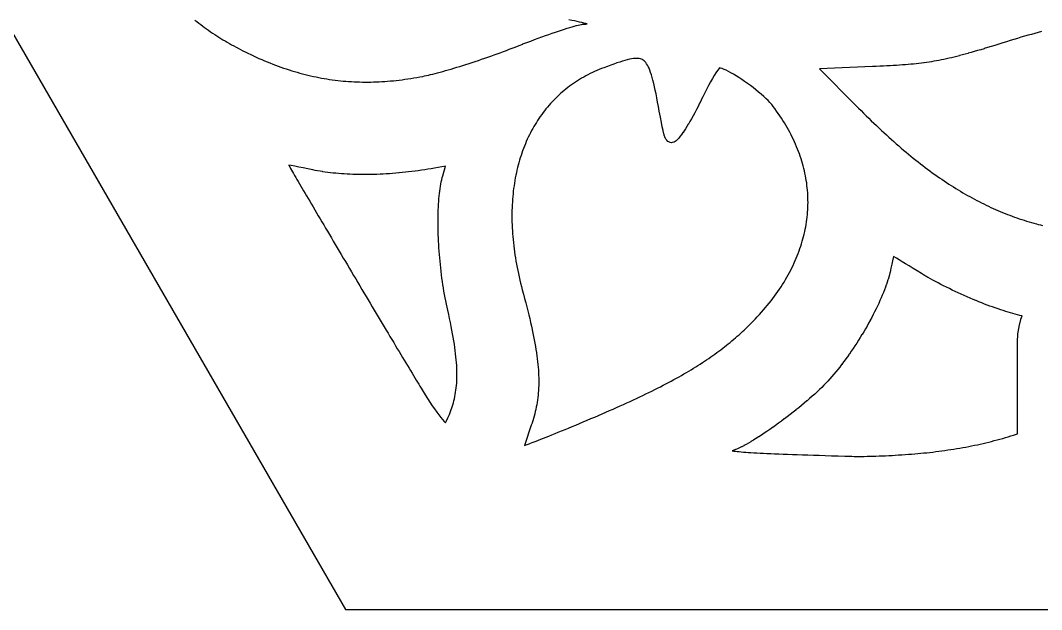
# Model space of a CAD drawing. Header units: millimetres. Extents: x 10 to 410, y 18 to 283.
# Drawn here: x 259.86 to 282.28, y 160.38 to 173.31 of the extents above; entities that cross this region are included whole.
import ezdxf

# ---------------------------------------------------------------- set-up
doc = ezdxf.new("R2010")
doc.units = ezdxf.units.MM
doc.layers.add('CUT', color=1, linetype='Continuous')

msp = doc.modelspace()

# ---------------------------------------------------------------- linework, layer by layer
at = {"layer": 'CUT'}
for points in [[(337, 160.3782), (372, 221), (337, 281.6218), (267, 281.6218), (232, 221), (267, 160.3782)], [(270.8689, 170.4006), (270.8513, 170.3483), (270.8345, 170.2956), (270.8184, 170.2425), (270.803, 170.1887), (270.7884, 170.1345), (270.7745, 170.0798), (270.7613, 170.0246), (270.7488, 169.9689), (270.7371, 169.9127), (270.7261, 169.8559), (270.7159, 169.7988), (270.7064, 169.7413), (270.6976, 169.6832), (270.6896, 169.6247), (270.6823, 169.5658), (270.6759, 169.5063), (270.6701, 169.4465), (270.6651, 169.3862), (270.6609, 169.3255), (270.6574, 169.2643), (270.6547, 169.2028), (270.6528, 169.1408), (270.6516, 169.0783), (270.6512, 169.0156), (270.6516, 168.9524), (270.6528, 168.8889), (270.6547, 168.8248), (270.6574, 168.7605), (270.6609, 168.6958), (270.6652, 168.6306), (270.6703, 168.5652), (270.6762, 168.4994), (270.6828, 168.4332), (270.6903, 168.3666), (270.6986, 168.2997), (270.7076, 168.2325), (270.7175, 168.165), (270.7282, 168.0971), (270.7396, 168.0288), (270.7519, 167.9603), (270.765, 167.8915), (270.7789, 167.8224), (270.7937, 167.7528), (270.8092, 167.6832), (270.8257, 167.6131), (270.8428, 167.5427), (270.8609, 167.4721), (270.8798, 167.401), (270.906, 167.3038), (270.9061, 167.3034), (270.9312, 167.2086), (270.9313, 167.2083), (270.9555, 167.1157), (270.9556, 167.1152), (270.9787, 167.0249), (270.9788, 167.0244), (271.0009, 166.9362), (271.001, 166.9356), (271.022, 166.8496), (271.0221, 166.8492), (271.0422, 166.7653), (271.0424, 166.7647), (271.0615, 166.6827), (271.0617, 166.682), (271.0797, 166.6021), (271.0798, 166.6015), (271.0969, 166.5234), (271.0971, 166.5225), (271.1131, 166.4462), (271.1132, 166.4456), (271.1283, 166.3711), (271.1285, 166.3702), (271.1426, 166.2975), (271.1427, 166.2966), (271.1558, 166.2255), (271.156, 166.2246), (271.1681, 166.1551), (271.1683, 166.1542), (271.1795, 166.0862), (271.1796, 166.0851), (271.1898, 166.0186), (271.19, 166.0174), (271.1992, 165.9523), (271.1994, 165.9511), (271.2076, 165.8874), (271.2077, 165.8862), (271.215, 165.8239), (271.2152, 165.8227), (271.2216, 165.7615), (271.2217, 165.7601), (271.2271, 165.7001), (271.2272, 165.6986), (271.2316, 165.6398), (271.2317, 165.6383), (271.2352, 165.5805), (271.2353, 165.5791), (271.2379, 165.5224), (271.238, 165.5207), (271.2396, 165.4649), (271.2396, 165.4633), (271.2403, 165.4084), (271.2403, 165.4067), (271.2401, 165.3526), (271.2401, 165.3507), (271.2389, 165.2974), (271.2388, 165.2957), (271.2367, 165.2431), (271.2366, 165.2415), (271.2337, 165.1896), (271.2336, 165.1876), (271.2297, 165.1363), (271.2296, 165.1345), (271.2248, 165.0837), (271.2246, 165.0818), (271.2189, 165.0315), (271.2186, 165.0297), (271.212, 164.9798), (271.2118, 164.9779), (271.2043, 164.9284), (271.204, 164.9266), (271.1956, 164.8774), (271.1952, 164.8756), (271.1859, 164.8266), (271.1856, 164.8249), (271.1755, 164.7761), (271.1751, 164.7741), (271.164, 164.7255), (271.1636, 164.724), (271.1517, 164.6754), (271.1513, 164.6737), (271.1385, 164.6251), (271.1381, 164.6237), (271.1245, 164.5751), (271.124, 164.5735), (271.1095, 164.5248), (271.1091, 164.5233), (271.0937, 164.4744), (271.0933, 164.4731), (271.0771, 164.424), (271.0768, 164.4233), (270.9282, 163.9834), (270.9679, 163.9953), (270.9837, 164.0003), (271.0045, 164.0075), (271.031, 164.0171), (271.0625, 164.0288), (271.0988, 164.0426), (271.1397, 164.0583), (271.1846, 164.0757), (271.2334, 164.095), (271.2861, 164.1159), (271.3423, 164.1383), (271.4018, 164.1622), (271.4645, 164.1876), (271.5299, 164.2141), (271.5981, 164.242), (271.6689, 164.271), (271.7419, 164.3011), (271.8171, 164.332), (271.8941, 164.364), (271.9728, 164.3966), (272.0529, 164.4301), (272.1343, 164.4641), (272.2168, 164.4988), (272.3002, 164.5339), (272.3842, 164.5694), (272.4687, 164.6052), (272.5519, 164.6406), (272.6337, 164.6758), (272.7144, 164.7107), (272.7939, 164.7453), (272.8721, 164.7796), (272.9491, 164.8138), (273.0249, 164.8476), (273.0996, 164.8812), (273.1731, 164.9146), (273.2454, 164.9478), (273.3167, 164.9808), (273.3869, 165.0136), (273.456, 165.0463), (273.5241, 165.0787), (273.591, 165.1109), (273.657, 165.143), (273.7219, 165.175), (273.7858, 165.2069), (273.8488, 165.2386), (273.9108, 165.2702), (273.9717, 165.3016), (274.0319, 165.3331), (274.091, 165.3644), (274.1492, 165.3956), (274.2066, 165.4267), (274.2631, 165.4578), (274.3188, 165.489), (274.3736, 165.52), (274.4276, 165.551), (274.4808, 165.5819), (274.5331, 165.6128), (274.5847, 165.6438), (274.6356, 165.6747), (274.6857, 165.7058), (274.7351, 165.7368), (274.7838, 165.7678), (274.8318, 165.7989), (274.8791, 165.83), (274.9258, 165.8613), (274.9719, 165.8926), (275.0174, 165.924), (275.0621, 165.9554), (275.1064, 165.9871), (275.15, 166.0187), (275.1932, 166.0506), (275.2358, 166.0825), (275.2778, 166.1146), (275.3193, 166.1469), (275.3604, 166.1793), (275.401, 166.212), (275.4411, 166.2447), (275.4809, 166.2778), (275.5202, 166.311), (275.5591, 166.3445), (275.5976, 166.3781), (275.6358, 166.4121), (275.6736, 166.4463), (275.7111, 166.4806), (275.7483, 166.5153), (275.7851, 166.5503), (275.8217, 166.5855), (275.858, 166.6211), (275.894, 166.657), (275.9429, 166.7065), (275.9907, 166.7561), (276.0374, 166.8058), (276.0832, 166.8557), (276.1281, 166.9058), (276.172, 166.956), (276.2149, 167.0063), (276.2569, 167.057), (276.2978, 167.1076), (276.3378, 167.1584), (276.377, 167.2095), (276.415, 167.2605), (276.4521, 167.3116), (276.4882, 167.363), (276.5235, 167.4145), (276.5577, 167.466), (276.5909, 167.5177), (276.6232, 167.5695), (276.6545, 167.6214), (276.6849, 167.6734), (276.7142, 167.7254), (276.7426, 167.7777), (276.7701, 167.83), (276.7966, 167.8823), (276.8222, 167.9347), (276.8468, 167.9872), (276.8703, 168.0398), (276.893, 168.0925), (276.9147, 168.1452), (276.9354, 168.198), (276.9553, 168.2509), (276.974, 168.3037), (276.9919, 168.3567), (277.0088, 168.4097), (277.0248, 168.4628), (277.0397, 168.5158), (277.0538, 168.569), (277.0669, 168.6222), (277.079, 168.6755), (277.0901, 168.7286), (277.1003, 168.782), (277.1096, 168.8353), (277.1178, 168.8886), (277.1252, 168.942), (277.1316, 168.9954), (277.137, 169.0488), (277.1416, 169.1022), (277.1451, 169.1556), (277.1477, 169.209), (277.1492, 169.2624), (277.1499, 169.316), (277.1496, 169.3694), (277.1483, 169.4227), (277.1461, 169.4763), (277.143, 169.5297), (277.1389, 169.5831), (277.1338, 169.6365), (277.1277, 169.6899), (277.1208, 169.7434), (277.1128, 169.7967), (277.1039, 169.8501), (277.094, 169.9034), (277.0832, 169.9567), (277.0713, 170.01), (277.0586, 170.0633), (277.0449, 170.1165), (277.0302, 170.1696), (277.0145, 170.2227), (276.9979, 170.2758), (276.9803, 170.3289), (276.9617, 170.3819), (276.9422, 170.4348), (276.9217, 170.4877), (276.9001, 170.5405), (276.8776, 170.5933), (276.8542, 170.646), (276.8297, 170.6987), (276.8043, 170.7512), (276.7779, 170.8037), (276.7505, 170.8561), (276.7222, 170.9085), (276.6928, 170.9607), (276.6624, 171.0129), (276.6311, 171.0649), (276.5988, 171.1169), (276.5655, 171.1687), (276.5311, 171.2205), (276.4959, 171.2721), (276.4596, 171.3236), (276.4224, 171.375), (276.3847, 171.4255), (276.3526, 171.4655), (276.3158, 171.5073), (276.2738, 171.5513), (276.2275, 171.5971), (276.1772, 171.644), (276.1236, 171.6918), (276.0671, 171.74), (276.0082, 171.7882), (275.9477, 171.8359), (275.8857, 171.8831), (275.8228, 171.9292), (275.7597, 171.9739), (275.6967, 172.0168), (275.6344, 172.0577), (275.5735, 172.096), (275.5142, 172.1315), (275.4572, 172.1639), (275.4032, 172.1927), (275.3527, 172.2177), (275.3066, 172.2383), (275.2656, 172.2543), (275.231, 172.2653), (275.2111, 172.2697), (275.1931, 172.25), (275.1638, 172.2125), (275.1296, 172.1636), (275.0917, 172.1047), (275.0511, 172.0373), (275.0085, 171.9626), (274.9648, 171.8818), (274.9206, 171.7958), (274.8763, 171.705), (274.843, 171.636), (274.8426, 171.6353), (274.8081, 171.5653), (274.8078, 171.5646), (274.7725, 171.4943), (274.7721, 171.4935), (274.7362, 171.4236), (274.7358, 171.423), (274.6997, 171.3539), (274.6993, 171.3531), (274.6632, 171.2854), (274.6628, 171.2847), (274.627, 171.219), (274.6267, 171.2184), (274.5917, 171.1551), (274.5912, 171.1542), (274.5571, 171.094), (274.5566, 171.0931), (274.5237, 171.0364), (274.5231, 171.0354), (274.4918, 170.9829), (274.4911, 170.9818), (274.4617, 170.9339), (274.4608, 170.9323), (274.4335, 170.8896), (274.4323, 170.8878), (274.4075, 170.8508), (274.4057, 170.8483), (274.3837, 170.8176), (274.3821, 170.8155), (274.3473, 170.7695), (274.3461, 170.7678), (274.3157, 170.7293), (274.3121, 170.7251), (274.2854, 170.6949), (274.2776, 170.687), (274.2542, 170.6658), (274.2347, 170.6519), (274.214, 170.6407), (274.1696, 170.6288), (274.1511, 170.6282), (274.1211, 170.6317), (274.0936, 170.6441), (274.0766, 170.6551), (274.0486, 170.6823), (274.0326, 170.7055), (274.0229, 170.7231), (274.0074, 170.7595), (274.0039, 170.7691), (273.9883, 170.8195), (273.9868, 170.8249), (273.9706, 170.8899), (273.9699, 170.8929), (273.9524, 170.9735), (273.952, 170.9754), (273.9329, 171.0724), (273.9327, 171.0732), (273.9112, 171.1873), (273.9111, 171.1877), (273.8869, 171.3199), (273.8679, 171.4225), (273.8496, 171.5198), (273.8319, 171.6119), (273.8145, 171.699), (273.7975, 171.7808), (273.7806, 171.8578), (273.764, 171.9299), (273.7473, 171.9971), (273.7305, 172.0593), (273.7136, 172.1168), (273.6966, 172.1695), (273.6793, 172.2173), (273.6616, 172.2605), (273.6437, 172.2991), (273.6257, 172.3329), (273.6075, 172.3623), (273.5891, 172.3874), (273.5708, 172.4083), (273.5524, 172.4257), (273.5339, 172.4399), (273.5145, 172.4515), (273.494, 172.4609), (273.4718, 172.4683), (273.447, 172.4737), (273.4194, 172.4772), (273.3887, 172.4784), (273.3546, 172.4773), (273.317, 172.4737), (273.2761, 172.4675), (273.2315, 172.4588), (273.1834, 172.4476), (273.1319, 172.4339), (273.077, 172.4177), (273.0184, 172.3992), (272.9562, 172.3785), (272.8903, 172.3554), (272.8207, 172.3304), (272.7472, 172.3034), (272.6703, 172.2747), (272.6181, 172.2546), (272.567, 172.2339), (272.5165, 172.2124), (272.4665, 172.1902), (272.4173, 172.1673), (272.3688, 172.1436), (272.3208, 172.1193), (272.2736, 172.0941), (272.2269, 172.0682), (272.1809, 172.0417), (272.1356, 172.0145), (272.091, 171.9866), (272.0468, 171.9579), (272.0036, 171.9287), (271.9608, 171.8986), (271.9187, 171.8679), (271.8773, 171.8366), (271.8366, 171.8046), (271.7965, 171.7718), (271.757, 171.7385), (271.7182, 171.7045), (271.6801, 171.6698), (271.6426, 171.6345), (271.6059, 171.5986), (271.5698, 171.562), (271.5343, 171.5248), (271.4995, 171.4869), (271.4654, 171.4484), (271.4319, 171.4093), (271.399, 171.3696), (271.367, 171.3293), (271.3356, 171.2883), (271.3048, 171.2468), (271.2747, 171.2046), (271.2454, 171.162), (271.2166, 171.1186), (271.1885, 171.0746), (271.1613, 171.0302), (271.1346, 170.985), (271.1085, 170.9394), (271.0833, 170.8932), (271.0587, 170.8463), (271.0347, 170.799), (271.0116, 170.7513), (270.9892, 170.7026), (270.9673, 170.6537), (270.9462, 170.6041), (270.9258, 170.554), (270.9061, 170.5034), (270.8871, 170.4523)], [(265.7535, 170.133), (265.7576, 170.1257), (265.7751, 170.0952), (265.794, 170.0624), (265.8141, 170.0276), (265.8355, 169.9905), (265.8582, 169.9513), (265.8821, 169.9102), (265.9071, 169.8671), (265.9333, 169.8222), (265.9606, 169.7754), (265.989, 169.7268), (266.0184, 169.6764), (266.0487, 169.6245), (266.0801, 169.5709), (266.1123, 169.5158), (266.1456, 169.4593), (266.1456, 169.4592), (266.1797, 169.4011), (266.1798, 169.401), (266.2146, 169.3415), (266.2504, 169.2808), (266.287, 169.2186), (266.3243, 169.1553), (266.3623, 169.0908), (266.4009, 169.0252), (266.401, 169.0251), (266.4403, 168.9583), (266.4801, 168.8907), (266.5207, 168.822), (266.5618, 168.7524), (266.6034, 168.682), (266.6455, 168.6108), (266.6881, 168.5388), (266.6881, 168.5387), (266.731, 168.4661), (266.7744, 168.3928), (266.818, 168.3189), (266.8621, 168.2446), (266.9065, 168.1697), (266.9512, 168.0944), (266.9959, 168.0188), (267.041, 167.9429), (267.0862, 167.8667), (267.1315, 167.7903), (267.1769, 167.7137), (267.2224, 167.6372), (267.2679, 167.5607), (267.268, 167.5605), (267.3135, 167.4839), (267.3589, 167.4074), (267.4044, 167.3311), (267.4498, 167.2548), (267.495, 167.1788), (267.5401, 167.1032), (267.585, 167.0278), (267.6296, 166.9529), (267.674, 166.8784), (267.7182, 166.8044), (267.762, 166.7311), (267.8053, 166.6584), (267.8485, 166.5862), (267.8911, 166.5149), (267.9332, 166.4444), (267.975, 166.3747), (267.975, 166.3746), (268.0162, 166.3057), (268.0568, 166.2379), (268.0969, 166.171), (268.1364, 166.1052), (268.1751, 166.0406), (268.2133, 165.977), (268.2507, 165.9147), (268.2874, 165.8537), (268.3234, 165.794), (268.3585, 165.7357), (268.3928, 165.6788), (268.4261, 165.6234), (268.4586, 165.5697), (268.4588, 165.5695), (268.4902, 165.5173), (268.5208, 165.4669), (268.5208, 165.4668), (268.5504, 165.4179), (268.579, 165.3709), (268.6064, 165.3257), (268.6329, 165.2824), (268.6581, 165.2409), (268.6823, 165.2015), (268.6823, 165.2014), (268.7051, 165.1641), (268.7268, 165.129), (268.727, 165.1287), (268.7471, 165.0959), (268.8001, 165.0115), (268.8522, 164.9308), (268.9032, 164.8543), (268.9527, 164.7823), (269.0004, 164.7153), (269.0458, 164.6539), (269.0886, 164.5985), (269.1281, 164.5496), (269.1639, 164.508), (269.1952, 164.4744), (269.2174, 164.52), (269.2474, 164.5877), (269.2785, 164.6641), (269.3094, 164.7456), (269.3385, 164.8295), (269.3526, 164.8735), (269.3658, 164.9178), (269.3778, 164.9627), (269.389, 165.0081), (269.3991, 165.0541), (269.4083, 165.1009), (269.4165, 165.1484), (269.4236, 165.1965), (269.4297, 165.2457), (269.4349, 165.2959), (269.439, 165.3471), (269.4422, 165.3993), (269.4443, 165.4527), (269.4454, 165.5074), (269.4455, 165.5632), (269.4445, 165.6205), (269.4425, 165.6792), (269.4395, 165.7393), (269.4353, 165.8009), (269.4301, 165.8642), (269.4238, 165.9291), (269.4166, 165.9957), (269.4081, 166.0639), (269.3986, 166.1341), (269.388, 166.2061), (269.3763, 166.28), (269.3636, 166.356), (269.3497, 166.4339), (269.3347, 166.5139), (269.3185, 166.5962), (269.3014, 166.6806), (269.283, 166.7673), (269.2636, 166.8562), (269.2429, 166.9479), (269.2429, 166.9481), (269.228, 167.0148), (269.2278, 167.0159), (269.2135, 167.0835), (269.2133, 167.0845), (269.1995, 167.153), (269.1993, 167.1539), (269.186, 167.2232), (269.1858, 167.2241), (269.1731, 167.294), (269.173, 167.2949), (269.1608, 167.3656), (269.1606, 167.3664), (269.1489, 167.4375), (269.1488, 167.4384), (269.1377, 167.5101), (269.1376, 167.5109), (269.127, 167.583), (269.1269, 167.5837), (269.1168, 167.6562), (269.1166, 167.657), (269.1071, 167.7297), (269.107, 167.7306), (269.0981, 167.8035), (269.0981, 167.8042), (269.0897, 167.8773), (269.0896, 167.8781), (269.0818, 167.9513), (269.0817, 167.952), (269.0744, 168.0251), (269.0743, 168.0259), (269.0676, 168.099), (269.0676, 168.0996), (269.0614, 168.1725), (269.0613, 168.1733), (269.0557, 168.246), (269.0556, 168.2468), (269.0506, 168.3192), (269.0506, 168.32), (269.0462, 168.3921), (269.0461, 168.3928), (269.0422, 168.4644), (269.0422, 168.4652), (269.0389, 168.5364), (269.0389, 168.5372), (269.0362, 168.6077), (269.0361, 168.6085), (269.034, 168.6784), (269.034, 168.6792), (269.0325, 168.7484), (269.0325, 168.7493), (269.0316, 168.8177), (269.0316, 168.8184), (269.0312, 168.886), (269.0312, 168.8869), (269.0314, 168.9535), (269.0314, 168.9546), (269.0323, 169.0202), (269.0323, 169.021), (269.0337, 169.0856), (269.0338, 169.0867), (269.0359, 169.1501), (269.0359, 169.151), (269.0385, 169.2132), (269.0385, 169.2144), (269.0418, 169.2753), (269.0419, 169.2764), (269.0458, 169.336), (269.0459, 169.3371), (269.0503, 169.3952), (269.0504, 169.3966), (269.0555, 169.4532), (269.0556, 169.4547), (269.0614, 169.5098), (269.0616, 169.511), (269.0679, 169.5644), (269.0681, 169.5661), (269.0751, 169.6178), (269.0753, 169.6195), (269.0829, 169.6694), (269.0832, 169.6711), (269.0914, 169.7192), (269.0918, 169.7213), (269.1007, 169.7675), (269.1011, 169.7694), (269.1105, 169.8135), (269.1111, 169.8162), (269.1213, 169.8583), (269.122, 169.8609), (269.1328, 169.9008), (269.1331, 169.9021), (269.193, 170.1121), (268.9509, 170.0687), (268.9504, 170.0686), (268.8803, 170.0564), (268.8798, 170.0563), (268.8096, 170.0445), (268.8086, 170.0443), (268.7384, 170.0332), (268.7377, 170.0331), (268.6675, 170.0225), (268.6667, 170.0224), (268.5965, 170.0124), (268.5958, 170.0123), (268.5257, 170.0028), (268.5249, 170.0027), (268.455, 169.9938), (268.4542, 169.9937), (268.3843, 169.9854), (268.3836, 169.9853), (268.3139, 169.9775), (268.3131, 169.9774), (268.2435, 169.9702), (268.2427, 169.9701), (268.1733, 169.9635), (268.1726, 169.9635), (268.1035, 169.9574), (268.1027, 169.9573), (268.0338, 169.9518), (268.0329, 169.9518), (267.9643, 169.9469), (267.9636, 169.9468), (267.8952, 169.9424), (267.8944, 169.9424), (267.8264, 169.9386), (267.8255, 169.9385), (267.7579, 169.9353), (267.7572, 169.9353), (267.6899, 169.9326), (267.6889, 169.9325), (267.622, 169.9305), (267.6214, 169.9305), (267.5549, 169.9289), (267.5539, 169.9289), (267.4879, 169.928), (267.4871, 169.928), (267.4216, 169.9276), (267.4207, 169.9276), (267.3557, 169.9278), (267.3548, 169.9278), (267.2903, 169.9286), (267.2895, 169.9286), (267.2255, 169.9299), (267.2245, 169.9299), (267.1612, 169.9318), (267.1602, 169.9319), (267.0974, 169.9344), (267.0966, 169.9344), (267.0345, 169.9374), (267.0335, 169.9375), (266.972, 169.9411), (266.9709, 169.9411), (266.9101, 169.9453), (266.909, 169.9454), (266.8489, 169.9502), (266.8478, 169.9503), (266.7884, 169.9557), (266.7875, 169.9558), (266.7289, 169.9617), (266.7277, 169.9618), (266.6699, 169.9683), (266.6689, 169.9684), (266.6119, 169.9754), (266.6105, 169.9756), (266.5544, 169.9833), (266.5533, 169.9835), (266.498, 169.9917), (266.4968, 169.9919), (266.4423, 170.0007), (266.4409, 170.0009), (266.3874, 170.0103), (266.3862, 170.0105), (266.3336, 170.0204), (266.3322, 170.0207), (266.2806, 170.0312), (266.2801, 170.0313), (266.1735, 170.0535), (266.0719, 170.0741), (265.9762, 170.0928), (265.8877, 170.1094), (265.8075, 170.1238)], [(275.4837, 163.8622), (275.4894, 163.8614), (275.5216, 163.8573), (275.557, 163.8532), (275.5956, 163.8492), (275.6375, 163.8453), (275.6827, 163.8413), (275.7312, 163.8374), (275.7829, 163.8335), (275.8383, 163.8298), (275.8973, 163.826), (275.96, 163.8222), (276.0264, 163.8185), (276.0966, 163.8148), (276.1707, 163.811), (276.2488, 163.8073), (276.331, 163.8036), (276.4174, 163.7998), (276.508, 163.7961), (276.6031, 163.7923), (276.7024, 163.7885), (276.8064, 163.7847), (276.9149, 163.7809), (277.0282, 163.777), (277.1462, 163.773), (277.2691, 163.769), (277.3969, 163.765), (277.5298, 163.7609), (277.6678, 163.7567), (277.8111, 163.7524), (277.9596, 163.748), (278.1133, 163.7435), (278.1619, 163.7424), (278.2133, 163.7417), (278.2678, 163.7414), (278.3247, 163.7415), (278.3842, 163.7421), (278.446, 163.743), (278.5095, 163.7443), (278.5751, 163.7461), (278.6422, 163.748), (278.7106, 163.7505), (278.7803, 163.7533), (278.8509, 163.7564), (278.9221, 163.7599), (278.994, 163.7637), (279.0662, 163.7676), (279.1384, 163.772), (279.2106, 163.7767), (279.2825, 163.7816), (279.3538, 163.7867), (279.4245, 163.7922), (279.4943, 163.7979), (279.5628, 163.8037), (279.6299, 163.8099), (279.6956, 163.8162), (279.7595, 163.8228), (279.8213, 163.8294), (279.889, 163.8372), (279.9563, 163.8453), (280.0233, 163.8539), (280.0901, 163.8627), (280.1563, 163.8719), (280.2224, 163.8816), (280.2882, 163.8915), (280.3535, 163.9019), (280.4187, 163.9127), (280.4835, 163.9238), (280.5481, 163.9353), (280.6123, 163.9472), (280.6762, 163.9594), (280.7398, 163.9721), (280.8032, 163.9852), (280.8664, 163.9985), (280.9291, 164.0124), (280.9917, 164.0266), (281.0541, 164.0412), (281.1161, 164.0562), (281.1779, 164.0716), (281.2394, 164.0874), (281.3008, 164.1035), (281.3617, 164.1201), (281.4225, 164.137), (281.4831, 164.1544), (281.5434, 164.1721), (281.6035, 164.1903), (281.6633, 164.2089), (281.723, 164.2279), (281.75, 164.2367), (281.75, 166.2583), (281.7501, 166.2632), (281.7578, 166.4201), (281.7588, 166.4299), (281.7818, 166.5852), (281.7837, 166.5948), (281.8219, 166.7471), (281.8247, 166.7565), (281.849, 166.8243), (281.8006, 166.8358), (281.7993, 166.8361), (281.7505, 166.8483), (281.7491, 166.8487), (281.6999, 166.8618), (281.6989, 166.862), (281.6491, 166.8758), (281.6477, 166.8762), (281.5971, 166.891), (281.5963, 166.8913), (281.5447, 166.9069), (281.5438, 166.9071), (281.4909, 166.9236), (281.4901, 166.9239), (281.4359, 166.9413), (281.4352, 166.9415), (281.3793, 166.9599), (281.3787, 166.9601), (281.321, 166.9795), (281.3205, 166.9797), (281.2609, 167.0001), (281.2606, 167.0002), (281.1987, 167.0216), (281.198, 167.0218), (281.1424, 167.0415), (281.1413, 167.0419), (281.0839, 167.063), (281.083, 167.0634), (281.0241, 167.0857), (281.0232, 167.086), (280.9629, 167.1095), (280.9621, 167.1099), (280.9006, 167.1345), (280.8998, 167.1347), (280.8372, 167.1603), (280.8365, 167.1606), (280.7731, 167.1871), (280.7725, 167.1874), (280.7085, 167.2147), (280.7079, 167.215), (280.6434, 167.243), (280.6426, 167.2433), (280.5777, 167.2721), (280.5773, 167.2723), (280.5124, 167.3015), (280.5116, 167.3018), (280.4468, 167.3316), (280.4463, 167.3319), (280.3817, 167.3621), (280.3812, 167.3623), (280.317, 167.3927), (280.3163, 167.3931), (280.2528, 167.4238), (280.2522, 167.424), (280.1895, 167.4548), (280.1888, 167.4552), (280.1271, 167.4861), (280.1265, 167.4864), (280.066, 167.5172), (280.0654, 167.5175), (280.0062, 167.5482), (280.0054, 167.5486), (279.9478, 167.5791), (279.9471, 167.5795), (279.8912, 167.6097), (279.8904, 167.6101), (279.8364, 167.6399), (279.8355, 167.6405), (279.7837, 167.6698), (279.7827, 167.6703), (279.7331, 167.6991), (279.7321, 167.6997), (279.685, 167.7278), (279.6838, 167.7285), (279.6393, 167.7559), (279.6387, 167.7563), (279.5468, 167.8138), (279.458, 167.8688), (279.373, 167.921), (279.2929, 167.97), (279.2185, 168.0151), (279.1507, 168.0557), (279.0904, 168.0914), (279.0385, 168.1216), (279.0276, 168.1278), (279.0203, 168.1018), (279.0038, 168.0357), (278.9871, 167.9602), (278.9706, 167.8767), (278.9705, 167.8761), (278.9611, 167.8297), (278.9606, 167.8274), (278.9497, 167.7795), (278.9491, 167.777), (278.9366, 167.7279), (278.9361, 167.7259), (278.9221, 167.6754), (278.9214, 167.6732), (278.9058, 167.6215), (278.9053, 167.6199), (278.8884, 167.5671), (278.8879, 167.5655), (278.8696, 167.5116), (278.869, 167.5098), (278.8492, 167.4549), (278.8487, 167.4536), (278.8277, 167.3978), (278.8272, 167.3965), (278.8049, 167.3397), (278.8043, 167.3382), (278.7807, 167.2807), (278.7802, 167.2796), (278.7554, 167.2213), (278.7549, 167.2201), (278.729, 167.1612), (278.7285, 167.1601), (278.7014, 167.1006), (278.701, 167.0996), (278.6729, 167.0395), (278.6724, 167.0384), (278.6432, 166.9779), (278.6427, 166.977), (278.6125, 166.916), (278.612, 166.915), (278.5808, 166.8538), (278.5803, 166.8528), (278.5481, 166.7913), (278.5477, 166.7905), (278.5147, 166.7288), (278.5142, 166.728), (278.4804, 166.6662), (278.4799, 166.6653), (278.4452, 166.6034), (278.4448, 166.6026), (278.4094, 166.5408), (278.4089, 166.54), (278.3727, 166.4782), (278.3722, 166.4773), (278.3353, 166.4157), (278.3348, 166.415), (278.2973, 166.3536), (278.2968, 166.3526), (278.2586, 166.2916), (278.2582, 166.291), (278.2195, 166.2302), (278.2189, 166.2293), (278.1796, 166.169), (278.1791, 166.1683), (278.1394, 166.1085), (278.1388, 166.1075), (278.0985, 166.0483), (278.098, 166.0476), (278.0574, 165.989), (278.0568, 165.9882), (278.0158, 165.9303), (278.0152, 165.9294), (277.9738, 165.8723), (277.9732, 165.8715), (277.9315, 165.8152), (277.9309, 165.8144), (277.889, 165.759), (277.8882, 165.7579), (277.846, 165.7036), (277.8454, 165.7029), (277.8031, 165.6495), (277.8022, 165.6485), (277.7597, 165.5963), (277.759, 165.5954), (277.7164, 165.5443), (277.7156, 165.5433), (277.673, 165.4935), (277.672, 165.4923), (277.6293, 165.4439), (277.6284, 165.4429), (277.5857, 165.3958), (277.5847, 165.3948), (277.5421, 165.3491), (277.541, 165.3479), (277.4985, 165.3038), (277.4973, 165.3026), (277.4514, 165.2566), (277.4503, 165.2555), (277.4021, 165.2086), (277.4012, 165.2077), (277.3509, 165.16), (277.3499, 165.1591), (277.2976, 165.1108), (277.2968, 165.1101), (277.2428, 165.0613), (277.242, 165.0606), (277.1863, 165.0114), (277.1855, 165.0106), (277.1282, 164.9611), (277.1276, 164.9607), (277.0691, 164.9109), (277.0684, 164.9102), (277.0087, 164.8604), (277.008, 164.8598), (276.9472, 164.81), (276.9465, 164.8095), (276.8849, 164.7599), (276.8843, 164.7594), (276.822, 164.71), (276.8214, 164.7096), (276.7585, 164.6605), (276.7579, 164.66), (276.6946, 164.6114), (276.6941, 164.611), (276.6306, 164.5629), (276.6298, 164.5623), (276.5661, 164.515), (276.5657, 164.5147), (276.5022, 164.4681), (276.5015, 164.4676), (276.4382, 164.4219), (276.4376, 164.4214), (276.3746, 164.3767), (276.3739, 164.3763), (276.3116, 164.3328), (276.3109, 164.3323), (276.2492, 164.29), (276.2485, 164.2895), (276.1876, 164.2485), (276.187, 164.2481), (276.1272, 164.2085), (276.1263, 164.208), (276.0676, 164.17), (276.0669, 164.1695), (276.0096, 164.1331), (276.0085, 164.1324), (275.9526, 164.0979), (275.9517, 164.0973), (275.8974, 164.0646), (275.8964, 164.064), (275.844, 164.0333), (275.8428, 164.0327), (275.7923, 164.004), (275.7908, 164.0031), (275.7424, 163.9767), (275.7408, 163.9759), (275.6947, 163.9518), (275.6927, 163.9508), (275.649, 163.9292), (275.6469, 163.9282), (275.6057, 163.909), (275.6028, 163.9076), (275.5644, 163.8912), (275.5613, 163.89), (275.5258, 163.8762), (275.5211, 163.8745), (275.4886, 163.8637)]]:
    msp.add_lwpolyline(points, close=True, dxfattribs=at)
for points in [[(263.695, 173.3211), (263.7369, 173.2874), (263.7791, 173.2541), (263.8215, 173.2214), (263.8643, 173.1891), (263.9074, 173.1572), (263.9508, 173.1258), (263.9945, 173.0947), (264.0385, 173.0641), (264.0828, 173.034), (264.1276, 173.0041), (264.1728, 172.9747), (264.2182, 172.9456), (264.264, 172.9169), (264.3102, 172.8886), (264.3569, 172.8607), (264.4039, 172.8329), (264.4514, 172.8057), (264.4993, 172.7786), (264.5476, 172.7519), (264.5964, 172.7255), (264.6455, 172.6994), (264.6952, 172.6736), (264.7453, 172.648), (264.7959, 172.6227), (264.8571, 172.5928), (264.9182, 172.5635), (264.9792, 172.5349), (265.0399, 172.507), (265.1005, 172.4798), (265.1609, 172.4534), (265.2213, 172.4277), (265.2816, 172.4026), (265.3417, 172.3783), (265.4018, 172.3546), (265.4615, 172.3317), (265.5213, 172.3095), (265.5811, 172.2879), (265.6408, 172.2671), (265.7003, 172.2469), (265.7597, 172.2275), (265.8191, 172.2087), (265.8786, 172.1906), (265.9378, 172.1732), (265.9972, 172.1565), (266.0565, 172.1405), (266.1157, 172.1251), (266.175, 172.1105), (266.2342, 172.0966), (266.2935, 172.0833), (266.3527, 172.0706), (266.412, 172.0587), (266.4713, 172.0475), (266.5306, 172.037), (266.59, 172.027), (266.6495, 172.0178), (266.709, 172.0093), (266.7686, 172.0013), (266.8281, 171.9941), (266.888, 171.9876), (266.9477, 171.9817), (267.0078, 171.9765), (267.0677, 171.9719), (267.1279, 171.968), (267.1882, 171.9648), (267.2486, 171.9622), (267.3093, 171.9603), (267.3699, 171.959), (267.4307, 171.9584), (267.4917, 171.9585), (267.5529, 171.9593), (267.6144, 171.9607), (267.676, 171.9626), (267.7377, 171.9654), (267.7997, 171.9687), (267.8619, 171.9728), (267.9243, 171.9774), (267.9869, 171.9827), (268.0497, 171.9887), (268.1129, 171.9953), (268.1763, 172.0026), (268.2399, 172.0105), (268.3039, 172.0191), (268.3681, 172.0282), (268.4324, 172.0381), (268.4972, 172.0486), (268.5622, 172.0598), (268.6276, 172.0716), (268.6931, 172.084), (268.7326, 172.092), (268.7747, 172.1011), (268.8197, 172.1113), (268.8669, 172.1225), (268.9163, 172.1347), (268.968, 172.1479), (269.0217, 172.162), (269.0773, 172.1771), (269.1347, 172.1929), (269.1938, 172.2096), (269.2543, 172.227), (269.3162, 172.2452), (269.3794, 172.2641), (269.4437, 172.2835), (269.5091, 172.3037), (269.5754, 172.3244), (269.6424, 172.3457), (269.7101, 172.3674), (269.7783, 172.3895), (269.8469, 172.4122), (269.9159, 172.4352), (269.985, 172.4586), (270.0541, 172.4822), (270.1232, 172.5062), (270.1921, 172.5303), (270.2606, 172.5547), (270.3287, 172.5792), (270.3963, 172.6039), (270.4632, 172.6285), (270.5292, 172.6533), (270.5944, 172.678), (270.6585, 172.7027), (270.7217, 172.7274), (270.8079, 172.7611), (270.8081, 172.7612), (270.8937, 172.7944), (270.8942, 172.7946), (270.9792, 172.8271), (270.9795, 172.8272), (271.0634, 172.859), (271.0638, 172.8592), (271.1466, 172.8901), (271.1469, 172.8902), (271.2283, 172.9203), (271.2287, 172.9204), (271.3084, 172.9495), (271.3089, 172.9497), (271.3868, 172.9777), (271.3872, 172.9778), (271.463, 173.0047), (271.4633, 173.0049), (271.5368, 173.0307), (271.5374, 173.0309), (271.6083, 173.0553), (271.6086, 173.0554), (271.6769, 173.0786), (271.6775, 173.0788), (271.7427, 173.1005), (271.7433, 173.1007), (271.8053, 173.1209), (271.8059, 173.1211), (271.8645, 173.1398), (271.8654, 173.14), (271.9204, 173.157), (271.9214, 173.1573), (271.9725, 173.1725), (271.9734, 173.1728), (272.0204, 173.1863), (272.0215, 173.1866), (272.0641, 173.1983), (272.0662, 173.1989), (272.1044, 173.2085), (272.1063, 173.2089), (272.1396, 173.2166), (272.1428, 173.2173), (272.1712, 173.2229), (272.1764, 173.2238), (272.1996, 173.2271), (272.2069, 173.2279), (272.2246, 173.2291), (272.2263, 173.2292), (272.2727, 173.2315), (272.2998, 173.2355), (272.2732, 173.2431), (272.2315, 173.2541), (272.186, 173.2653), (272.1365, 173.2767), (272.0833, 173.2884), (272.0267, 173.3002), (271.9666, 173.312), (271.903, 173.324)], [(282.2772, 173.0661), (282.2038, 173.0468), (282.1295, 173.027), (282.0545, 173.0064), (281.9786, 172.9853), (281.9019, 172.9634), (281.8244, 172.9409), (281.7459, 172.9177), (281.6665, 172.894), (281.5862, 172.8696), (281.505, 172.8445), (281.4227, 172.8188), (281.3356, 172.7914), (281.3354, 172.7913), (281.2512, 172.765), (281.2511, 172.765), (281.1698, 172.7397), (281.1695, 172.7396), (281.0907, 172.7154), (281.0147, 172.6921), (281.0142, 172.6919), (280.9405, 172.6697), (280.9403, 172.6697), (280.869, 172.6484), (280.8687, 172.6483), (280.7995, 172.6279), (280.7989, 172.6277), (280.7317, 172.6083), (280.7314, 172.6082), (280.6661, 172.5896), (280.6657, 172.5895), (280.6021, 172.5717), (280.6014, 172.5715), (280.5394, 172.5546), (280.5388, 172.5545), (280.4783, 172.5384), (280.4777, 172.5382), (280.4186, 172.5229), (280.4178, 172.5227), (280.3598, 172.5082), (280.3592, 172.5081), (280.3023, 172.4942), (280.3014, 172.4939), (280.2454, 172.4808), (280.2445, 172.4806), (280.1893, 172.4682), (280.1885, 172.4681), (280.1339, 172.4563), (280.1331, 172.4561), (280.0791, 172.4449), (280.078, 172.4447), (280.0243, 172.4342), (280.0235, 172.434), (279.97, 172.424), (279.969, 172.4238), (279.9157, 172.4144), (279.9146, 172.4142), (279.8612, 172.4054), (279.8604, 172.4053), (279.8068, 172.3969), (279.8058, 172.3968), (279.752, 172.3889), (279.751, 172.3887), (279.6966, 172.3813), (279.6957, 172.3812), (279.6408, 172.3742), (279.64, 172.3741), (279.5844, 172.3675), (279.5835, 172.3674), (279.527, 172.3612), (279.5263, 172.3611), (279.4688, 172.3552), (279.4679, 172.3551), (279.4093, 172.3496), (279.4086, 172.3496), (279.3487, 172.3444), (279.3481, 172.3443), (279.2867, 172.3394), (279.2862, 172.3394), (279.2234, 172.3347), (279.2227, 172.3346), (279.1581, 172.3302), (279.1576, 172.3302), (279.0913, 172.326), (279.091, 172.326), (279.0227, 172.3219), (279.0222, 172.3219), (278.9517, 172.318), (278.9513, 172.3179), (278.8787, 172.3142), (278.8784, 172.3142), (278.8034, 172.3106), (278.8032, 172.3106), (278.7257, 172.307), (278.7255, 172.307), (278.6453, 172.3035), (278.6451, 172.3035), (278.5621, 172.3), (278.562, 172.3), (277.4054, 172.2528), (278.1987, 171.447), (278.2561, 171.3889), (278.3132, 171.3316), (278.37, 171.275), (278.4266, 171.2192), (278.4829, 171.164), (278.539, 171.1096), (278.5948, 171.0559), (278.6505, 171.0029), (278.7058, 170.9505), (278.7609, 170.899), (278.8159, 170.8481), (278.8707, 170.7978), (278.9251, 170.7483), (278.9795, 170.6995), (279.0336, 170.6513), (279.0875, 170.6039), (279.1414, 170.557), (279.195, 170.5108), (279.2483, 170.4653), (279.3017, 170.4205), (279.3548, 170.3762), (279.4077, 170.3327), (279.4605, 170.2898), (279.5132, 170.2476), (279.5657, 170.206), (279.6182, 170.165), (279.6706, 170.1247), (279.7228, 170.0848), (279.7748, 170.0458), (279.8268, 170.0073), (279.8787, 169.9694), (279.9305, 169.9322), (279.9822, 169.8955), (280.0339, 169.8594), (280.0854, 169.8239), (280.1369, 169.789), (280.1883, 169.7547), (280.2398, 169.721), (280.2911, 169.6878), (280.3423, 169.6554), (280.3937, 169.6233), (280.445, 169.5918), (280.4962, 169.5609), (280.5473, 169.5306), (280.5985, 169.5009), (280.6497, 169.4717), (280.7009, 169.4431), (280.7522, 169.4148), (280.8033, 169.3872), (280.8546, 169.3602), (280.9059, 169.3337), (280.9572, 169.3077), (281.0086, 169.2821), (281.06, 169.2571), (281.1113, 169.2327), (281.1629, 169.2087), (281.2146, 169.1852), (281.2661, 169.1623), (281.3179, 169.1398), (281.3697, 169.1177), (281.4215, 169.0963), (281.4736, 169.0753), (281.5258, 169.0547), (281.578, 169.0346), (281.6304, 169.015), (281.6829, 168.9958), (281.7355, 168.9771), (281.7881, 168.9589), (281.841, 168.9411), (281.8942, 168.9238), (281.9474, 168.9068), (282.0008, 168.8904), (282.0543, 168.8743), (282.108, 168.8588), (282.1614, 168.8437), (282.2045, 168.8324), (282.2498, 168.8216), (282.2976, 168.8112)]]:
    msp.add_lwpolyline(points, dxfattribs=at)

doc.saveas('drawing.dxf')
